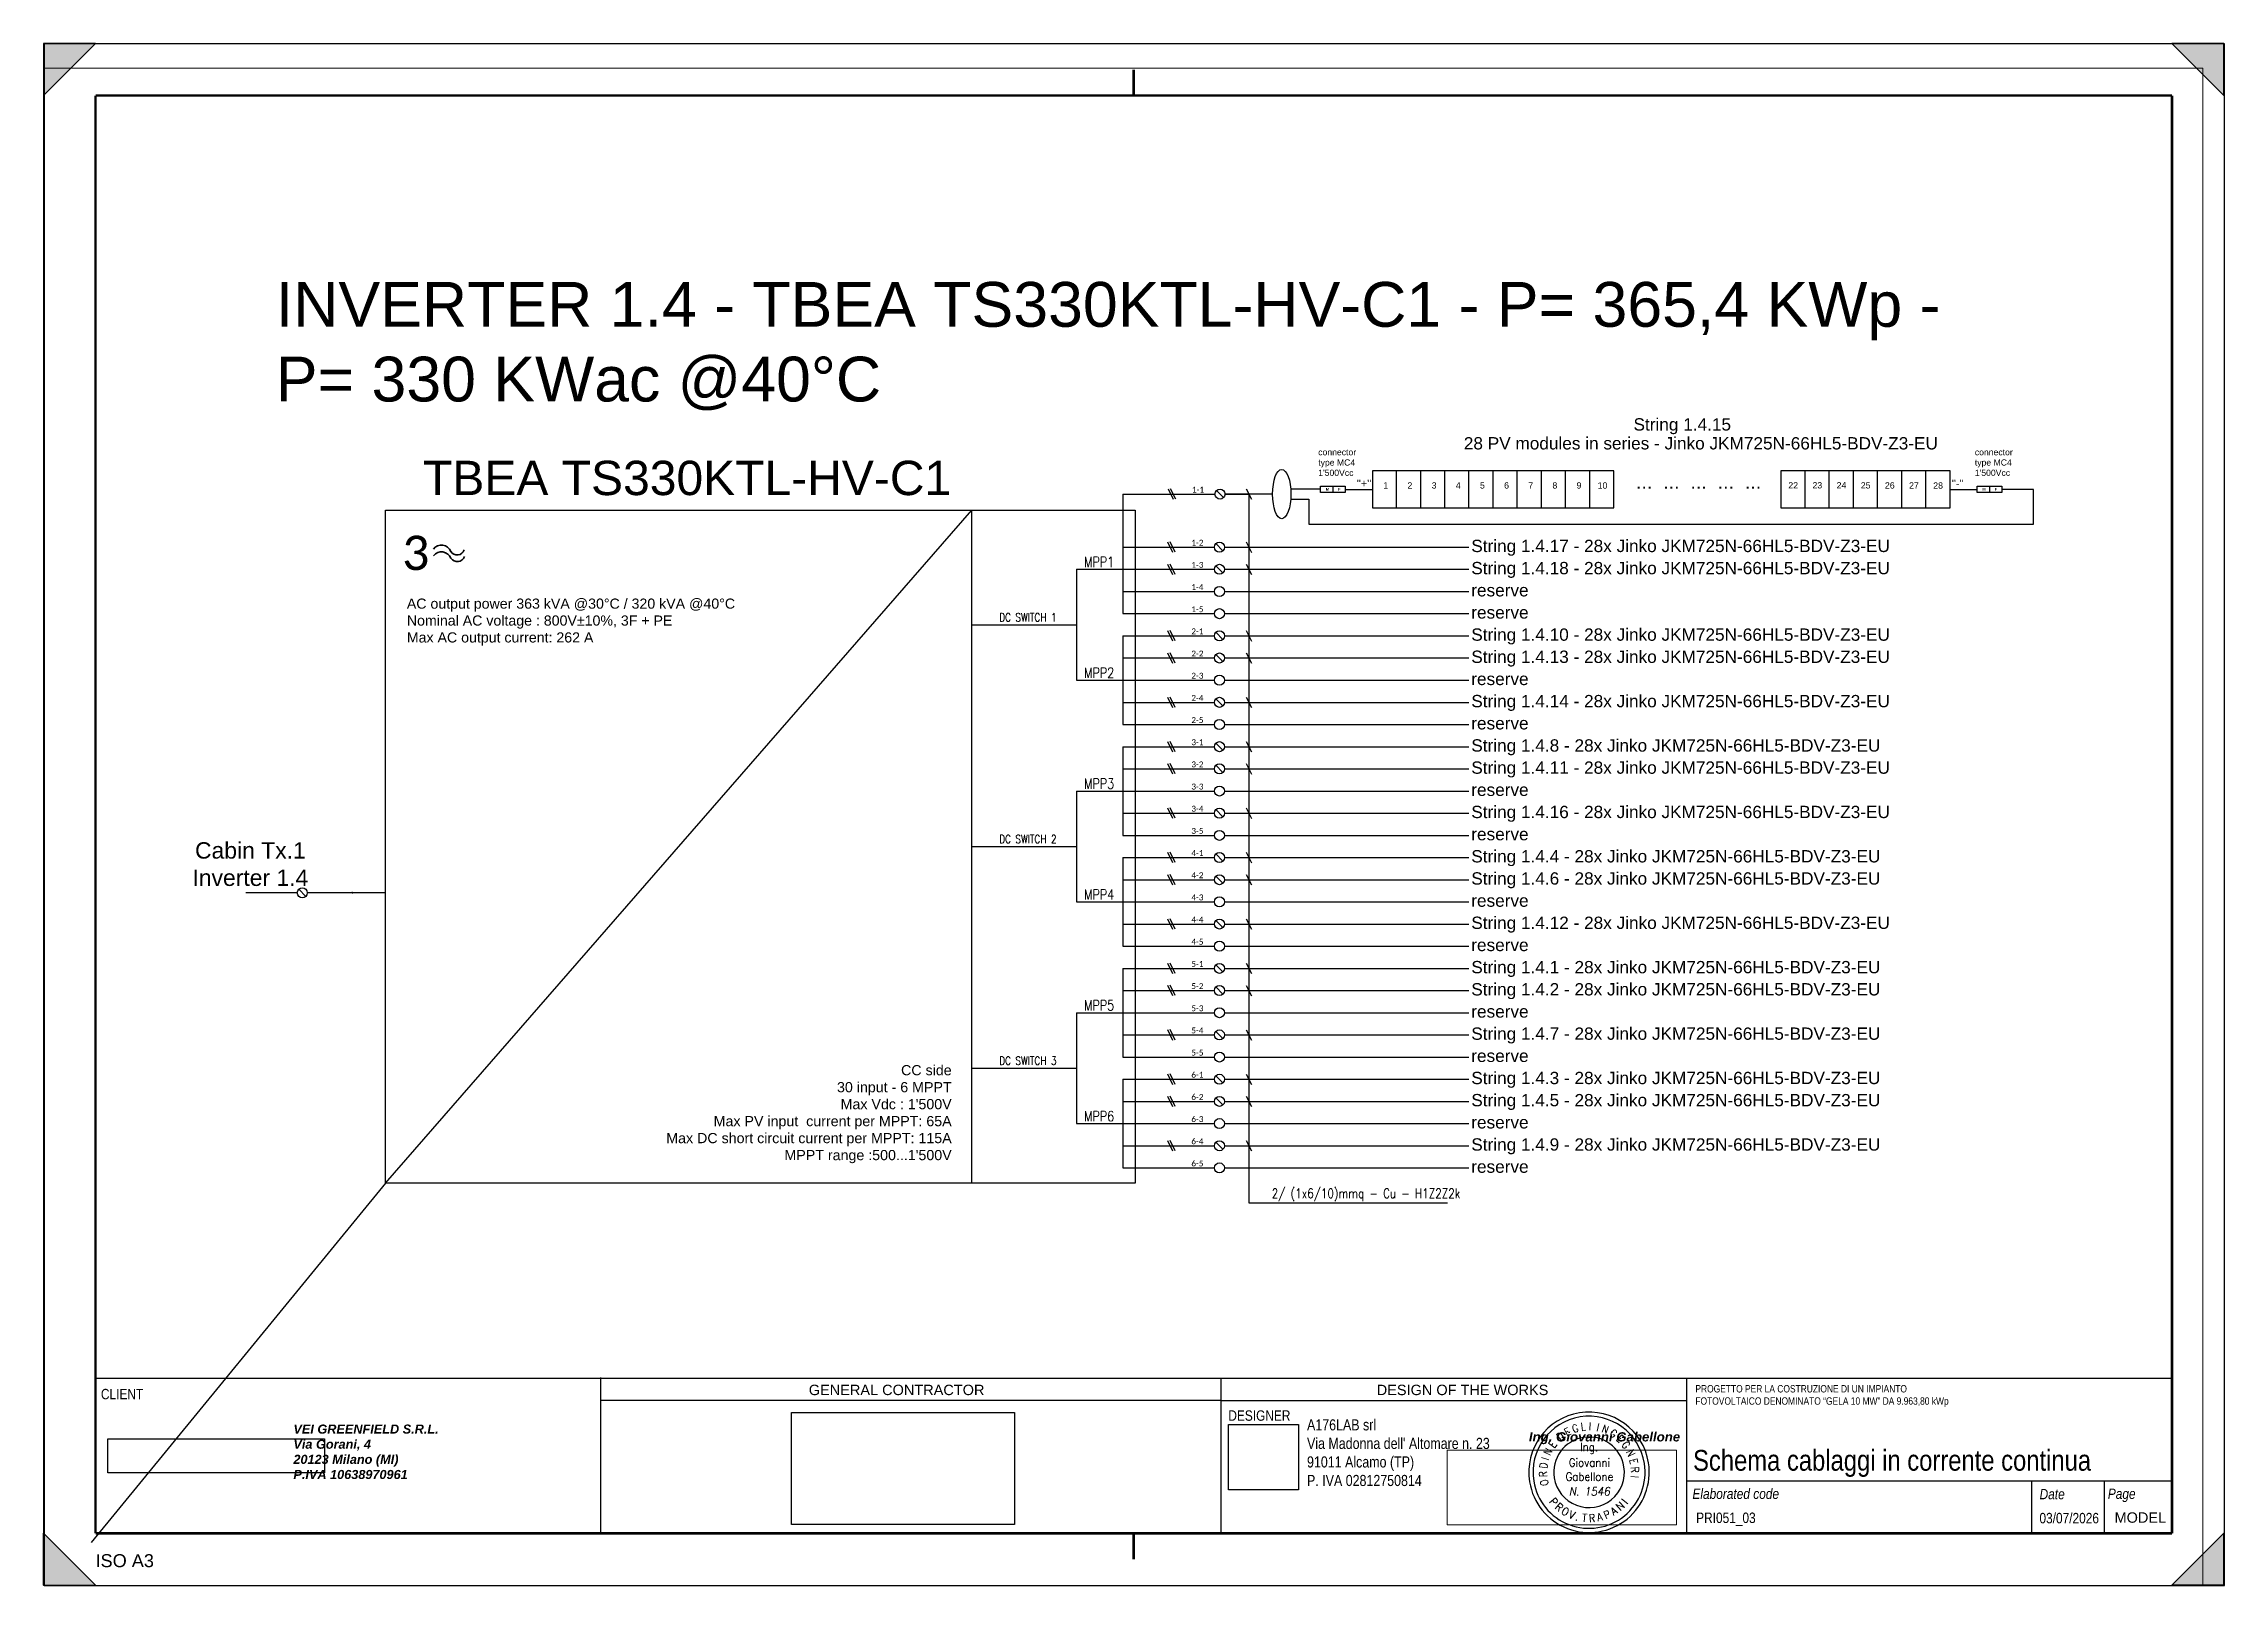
# Paper-space layout '1.4' of a CAD drawing. Header units: millimetres. Extents: x 2 to 422, y 2 to 299.
# The model-space entities are those that its viewports show. They can reach past a viewport. Long polylines and large blocks are cut down to what shows.
import ezdxf
from ezdxf.enums import TextEntityAlignment as Align

# ---------------------------------------------------------------- set-up
doc = ezdxf.new("R2010")
doc.units = ezdxf.units.MM
doc.header["$XCLIPFRAME"] = 2
doc.linetypes.add('CONTINUA', pattern=[0])
doc.linetypes.add('TRATTEGGIATA', pattern=[19.049999999999997, 12.7, -6.349999999999998])
for name, color, linetype in [('-Testi', 1, 'Continuous'), ('firme', 7, 'Continuous'), ('ISO Formato', 7, 'Continuous'), ('ISO FORMATO A3 SENZA TESTATA', 7, 'Continuous'), ('ISO LINEA DI TAGLIO', 253, 'Continuous'), ('ISO Testo', 7, 'Continuous'), ('testata', 7, 'CONTINUA'), ('TIMBRO', 153, 'Continuous'), ('TRATTEGGIATA', 40, 'TRATTEGGIATA')]:
    doc.layers.add(name, color=color, linetype=linetype)
doc.layers.add('Livello 1', color=7, linetype='Continuous', lineweight=0)
doc.styles.add('ARIAL', font='arial.ttf')
doc.styles.add('Formato ISO', font='arial.ttf')
doc.styles.add('Legend', font='calibri.ttf')
doc.styles.add('ROMANS', font='romans.shx', dxfattribs={"width": 0.8, "height": 0.2})
doc.styles.add('ROMANT', font='romant.shx', dxfattribs={"height": 0.2})
doc.styles.add('SIMPLEX', font='SIMPLEX', dxfattribs={"width": 0.8})
doc.styles.get("Standard").update_dxf_attribs({"font": 'arial.ttf'})
doc.styles.add('VALE', font='swissc.ttf')
picture_1 = doc.add_image_def('image1.jpg', size_in_pixel=(539, 175))
picture_2 = doc.add_image_def('image2.png', size_in_pixel=(565, 89))
picture_3 = doc.add_image_def('image3.png', size_in_pixel=(500, 251))
picture_4 = doc.add_image_def('image4.jpg', size_in_pixel=(1111, 1036))

# ---------------------------------------------------------------- blocks, each defined once
blk = doc.blocks.new('A$C63187F01')
at = {"layer": 'TIMBRO'}
for radius, start, end in [(1.15999999999999, 9.105136027296592, 189.1051360272949), (1.07999999999999, 9.105136027296592, 189.1051360272949), (0.679999999999991, 9.105136027296592, 189.1051360272949), (1.15999999999999, 189.1051360272949, 9.105136027296592), (1.07999999999999, 189.1051360272949, 9.105136027296592), (0.679999999999991, 189.1051360272949, 9.105136027296592)]:
    blk.add_arc((0, 0), radius, start, end, dxfattribs=at)
at = {"layer": 'TIMBRO', "style": 'ROMANT', "width": 0.85}
for s, rotation, p in [('E', 28.17592029116496, (-0.3824660734296117, 0.7140165983191907)), ('G', 17.52598430968996, (-0.2439220152376436, 0.772400188038816)), ('L', 7.090058753132115, (-0.0999777312645449, 0.803806228671547)), ('I', 358.7961288682809, (0.0170180748996245, 0.8098212056538756)), ('I', 348.6434814339645, (0.1594998227646158, 0.7941409236011197)), ('N', 339.280516534409, (0.2865722665468979, 0.7576122596989592)), ('N', 63.48437489733794, (-0.7247982432181193, 0.361617901420729)), ('E', 52.40714180735711, (-0.6418162093914364, 0.4941375854581338)), ('D', 38.61204339177493, (-0.505475523407938, 0.632925347284683)), ('G', 327.7755559631449, (0.4319221628173297, 0.685232256440969)), ('E', 317.1256199816696, (0.5511185261302673, 0.5936062416754027)), ('G', 306.4756840001942, (0.6513284743503789, 0.4815300805769171)), ('N', 294.9707234289304, (0.7342841281877384, 0.341945637626182)), ('R', 92.43304528897123, (-0.8092697948665675, -0.0343860308355062)), ('D', 81.56919470707903, (-0.8012468547890723, 0.1187580636865988)), ('I', 72.84733979689435, (-0.7739731119752964, 0.238884118223126)), ('E', 283.8934903389495, (0.7863024527493963, 0.1944953798943487)), ('R', 273.2435543574741, (0.8087024140580465, 0.0458301810675153)), ('O', 103.0829812704469, (-0.7889750302312581, -0.1833532156019828)), ('I', 264.307886566424, (0.8060060775601128, -0.0803380540972825))]:
    blk.add_text(s, height=0.15, rotation=rotation, dxfattribs=at).set_placement(p, align=Align.CENTER)
at = {"layer": 'TIMBRO', "style": 'ROMANS', "width": 0.9}
for s, p in [('Ing.', (1.313009079e-07, 0.4085925105044482)), ('Giovanni', (0.0075545987859016, 0.1075051202444968)), ('Gabellone', (0.007554585066373, -0.1638305355915151))]:
    blk.add_text(s, height=0.16, dxfattribs=at).set_placement(p, align=Align.CENTER)
at = {"layer": 'TIMBRO', "style": 'ROMANS', "oblique": 10, "width": 0.9}
blk.add_text('N. 1546', height=0.16, dxfattribs=at).set_placement((0.007554585066373, -0.4484680293613508), align=Align.CENTER)
at = {"layer": 'TIMBRO', "style": 'ROMANT', "text_generation_flag": 6, "width": 0.9}
for s, rotation, p in [('P', 129.9701413897099, (-0.73572414304485, -0.6166927803541284)), ('R', 139.5111729515321, (-0.623327763049133, -0.7301112927575844)), ('O', 148.8609498648018, (-0.4964321285984569, -0.8216782470621808)), ('V', 158.2107267780695, (-0.3563462401526749, -0.8914131237137182)), ('T', 174.3802347924072, (-0.0940091668817331, -0.9553859306804637)), ('R', 183.7300117056766, (0.0624528102228794, -0.9579664119870015)), ('A', 193.4622252675087, (0.2234920665997322, -0.933622673335947)), ('P', 203.0032568293325, (0.3751521134961706, -0.8836633361973014)), ('A', 212.5442883911549, (0.5164333161652053, -0.8092568380647691)), ('N', 222.6586311643547, (0.6505237136199185, -0.705987888010924)), ('I', 230.858393287566, (0.7445646931580825, -0.605989618477409)), ('.', 165.069514478294, (-0.2473410615262708, -0.9275895640222842))]:
    blk.add_text(s, height=0.15, rotation=rotation, dxfattribs=at).set_placement(p, align=Align.CENTER)
blk = doc.blocks.new('TESTATA_ORIZ')
for points in [[(-0.0699676079475467, 29.90025059768198), (400.149622289405, 29.90025059768198)], [(97.1902921321962, 30.02336188326467), (97.1902921321962, -0.0177559400219707)], [(216.7129702017337, 29.90025059768198), (216.7129702017337, 0)], [(306.4132899808174, 29.95782913373592), (306.4132899808174, -0.0373489915230039)], [(216.7129702017337, 25.58466010262339), (97.1902921321962, 25.58466010262339)], [(216.7129702017337, 25.58466010262339), (306.4132899808174, 25.58466010262339)], [(306.4132899808174, 10.09393447839386), (399.9946335071397, 10.09393447839386)], [(372.8528758033935, 10.06120158330736), (372.8528758033935, -0.0017945035822322)], [(386.8552724335677, 10.09393447839386), (386.8552724335677, 0)]]:
    blk.add_lwpolyline(points)
blk.add_lwpolyline([(0, 29.90025059768198), (400, 29.90025059768198), (400, 0), (0, 0)], close=True)
at = {"layer": 'firme', "xscale": 10, "yscale": 10, "zscale": 10}
blk.add_blockref('A$C63187F01', (287.6416002064349, 11.75734535063213), dxfattribs=at)
at = {"char_height": 2, "attachment_point": 1, "style": 'VALE'}
for s, width, insert in [('\\pxql;CLIENT', 62.13257653758773, (0.9716305739987092, 27.82619541131167)), ('\\pxql;DESIGNER', 62.13257653758773, (218.152149374866, 23.68897433024338)), ('\\pxql;{\\fSwis721 Cn BT|b0|i1|c0|p34;Elaborated code}', 57.42921800797819, (307.5581105855974, 8.620199347302531)), ('\\pxql;{\\fSwis721 Cn BT|b0|i1|c0|p34;Date}', 57.42921800797819, (374.4343936400085, 8.559032495573973)), ('\\pxql;{\\fSwis721 Cn BT|b0|i1|c0|p34;Page}', 57.42921800797819, (387.5775412735152, 8.620199347302531))]:
    blk.add_mtext_dynamic_manual_height_columns(s, width=width, gutter_width=25, heights=[8.879778938413974], dxfattribs=dict(at, insert=insert))
at = {"attachment_point": 4, "style": 'VALE'}
for s, insert, char_height, width in [('{\\f@Arial Unicode MS|b0|i0|c0|p34;GENERAL CONTRACTOR}', (137.3333100181189, 27.61036141397017), 2, 62.13257653758773), ('{\\f@Arial Unicode MS|b0|i0|c0|p34;DESIGN OF THE WORKS}', (246.743246528662, 27.61036141397017), 2, 62.13257653758773), ('{\\H0.83333x;\\C250;\\c1710618;PROGETTO PER LA COSTRUZIONE DI UN IMPIANTO\\PFOTOVOLTAICO DENOMINATO “GELA 10 MW” DA 9.963,80 kWp}', (308.1288091407623, 26.45304518701414), 1.7, 96.45484136060873)]:
    blk.add_mtext(s, dxfattribs=dict(at, insert=insert, char_height=char_height, width=width))
at = {"insert": (388.8723227745414, 3.023095414783931), "char_height": 2, "attachment_point": 4}
blk.add_mtext('MODEL', dxfattribs=at)
at = {"style": 'VALE'}
for tag, height, p in [('TITOLO_ELABORATO', 4, (307.6799596854908, 14.06286495316817)), ('EL', 2, (308.2763400574549, 2.988306874538372)), ('DATA1', 2, (374.4038837955039, 2.927140022809808))]:
    blk.add_attdef(tag, text='', height=height, dxfattribs=at).set_placement(p, align=Align.MIDDLE_LEFT)
at = {"layer": 'Livello 1'}
for s, insert, char_height, attachment_point in [('\\pxql;{\\fArial|b1|i1|c0|p34;\\H0.58333x;\\C250;\\c1710618;VEI GREENFIELD S.R.L.\\PVia Gorani, 4\\P20123 Milano (MI)\\PP.IVA 10638970961}', (52.04005891364793, 20.95944437869185), 3, 2), ('{\\fArial|b1|i1|c0|p34;\\H11.83894x;\\W1.02632;Ing. Giovanni Gabellone}', (276.05221707422, 17.16431292448878), 0.15, 7)]:
    blk.add_mtext(s, dxfattribs=dict(at, insert=insert, char_height=char_height, attachment_point=attachment_point))
at = {"layer": 'testata', "linetype": 'CONTINUA', "lineweight": 25, "insert": (258.7298298923781, 15.52275412109771), "char_height": 3, "width": 50.83305338474382, "attachment_point": 5, "style": 'ARIAL'}
blk.add_mtext("\\pxql;{\\H0.71429x;\\W0.8;A176LAB srl\\PVia Madonna dell' Altomare n. 23\\P91011 Alcamo (TP)\\PP. IVA 02812750814}", dxfattribs=at)
image = blk.add_image(picture_3, insert=(134.0290691254413, 1.710914103838149), size_in_units=(42.92731988865225, 21.549514584103427))
image.dxf.flags = 7
image = blk.add_image(picture_2, insert=(2.286596279577508, 11.651344692531), size_in_units=(41.74781706432985, 6.5762048119032945))
image.set_boundary_path([(-0.5, -0.5), (564.5, 88.49999999999999)])
image.dxf.clipping = 0
image = blk.add_image(picture_4, insert=(218.2123042816674, 8.373210778518114), size_in_units=(13.48003219349629, 12.570039021118054))
image.dxf.flags = 7
at = {"color": 7, "lineweight": 0, "true_color": 0xffffff}
image = blk.add_image(picture_1, insert=(260.2868776868563, 1.650954984690542), size_in_units=(44.21120616239327, 14.354287715062734), dxfattribs=at)
image.set_boundary_path([(-0.5, -0.5), (538.4999999999999, 174.5)])
image.dxf.clipping = 0
blk = doc.blocks.new('*U100')
at = {"layer": 'ISO Testo'}
h = blk.add_hatch(color=256, dxfattribs=at)
h.paths.add_polyline_path([(420.0000090385009, 297.0325926260448), (410.000009038501, 297.0325926260448), (420.0000090385009, 287.0325926260448)])
h.paths.add_polyline_path([(420.0000090385009, 10.03259262604479), (410.000009038501, 0.0325926260447886), (420.0000090385009, 0.0325926260447886)])
h.paths.add_polyline_path([(9.0385010481e-06, 10.03259262604479), (9.0385010481e-06, 0.0325926260447886), (10.00000903850104, 0.0325926260447886)])
h.paths.add_polyline_path([(10.00000903850104, 297.0325926260448), (9.0385010481e-06, 297.0325926260448), (9.0385010481e-06, 287.0325926260448)])
at = {"layer": 'ISO Formato', "const_width": 0.5}
for points in [[(210.0000090385011, 287.0325926260448), (10.00000903850104, 287.0325926260448)], [(10.00000903850104, 287.0325926260448), (10.00000903850104, 10.03259262604479)], [(10.00000903850104, 10.03259262604479), (210.0000090385011, 10.03259262604479)]]:
    blk.add_lwpolyline(points, dxfattribs=at)
at = {"layer": 'ISO FORMATO A3 SENZA TESTATA', "const_width": 0.5}
for points in [[(210.0000090385011, 287.0325926260448), (410.000009038501, 287.0325926260448)], [(410.000009038501, 287.0325926260448), (410.000009038501, 10.03259262604479)], [(410.000009038501, 10.03259262604479), (210.0000090385011, 10.03259262604479)]]:
    blk.add_lwpolyline(points, dxfattribs=at)
at = {"layer": 'ISO LINEA DI TAGLIO'}
blk.add_lwpolyline([(0.0974469984366806, -1.8687860575e-06), (420.1012052352025, -1.8687860575e-06), (420.1012052352025, 297.0122579247036), (0.0974469984366806, 297.0122579247036)], close=True, dxfattribs=at)
at = {"layer": 'ISO Testo'}
for p, q in [((9.0385010481e-06, 297.0325926260448), (9.0385010481e-06, 287.0325926260448)), ((10.00000903850104, 297.0325926260448), (9.0385010481e-06, 297.0325926260448)), ((10.00000903850104, 297.0325926260448), (9.0385010481e-06, 287.0325926260448)), ((420.0000090385009, 297.0325926260448), (410.000009038501, 297.0325926260448)), ((420.0000090385009, 287.0325926260448), (410.000009038501, 297.0325926260448)), ((420.0000090385009, 287.0325926260448), (420.0000090385009, 297.0325926260448)), ((9.0385010481e-06, 0.0325926260447886), (9.0385010481e-06, 10.03259262604479)), ((9.0385010481e-06, 10.03259262604479), (10.00000903850104, 0.0325926260447886)), ((410.000009038501, 0.0325926260447886), (420.0000090385009, 10.03259262604479)), ((420.0000090385009, 0.0325926260447886), (420.0000090385009, 10.03259262604479)), ((9.0385010481e-06, 0.0325926260447886), (10.00000903850104, 0.0325926260447886)), ((420.0000090385009, 0.0325926260447886), (410.000009038501, 0.0325926260447886))]:
    blk.add_line(p, q, dxfattribs=at)
at = {"layer": 'ISO Testo', "const_width": 0.5}
for points in [[(210.0000090385011, 287.0325926260448), (210.0000090385011, 292.0325926260448)], [(210.0000090385011, 10.03259262604479), (210.0000090385011, 5.032592626044788)]]:
    blk.add_lwpolyline(points, dxfattribs=at)
at = {"layer": 'ISO Testo', "style": 'Formato ISO'}
blk.add_text('ISO A3', height=2.5, dxfattribs=at).set_placement((10.00000903850104, 3.512349110778814))
blk = doc.blocks.new('P00102')
at = {"color": 1, "linetype": 'ByBlock', "lineweight": 25}
for p, q in [((0.0185414473933605, 3.62500173526314), (-3.581458552606548, -3.574998264736676)), ((1.818541447393428, 3.62500173526314), (-1.78145855260648, -3.574998264736676)), ((3.618541447393609, 3.62500173526314), (0.0185414473934742, -3.574998264736676))]:
    blk.add_line(p, q, dxfattribs=at)
blk = doc.blocks.new('P00')
at = {"color": 1}
for points in [[(-18.69457844420282, 25.69178981461047), (6.820592160970078, -25.33855139573532)], [(19.57817746355653, -25.33855139573532), (-5.93699314161455, 25.69178981461047)]]:
    blk.add_lwpolyline(points, dxfattribs=at)

msp = doc.modelspace()

# ---------------------------------------------------------------- linework, layer by layer
for points in [[(64662.0779532783, 163644.287454484), (64662.0779532783, 163461.9170672172), (65847.84931087431, 163461.9170672172), (65847.84931087431, 163643.7611349596), (64662.0779532783, 163643.7611349596)], [(64780.65508903789, 163461.9170672172), (64780.65508903789, 163643.7611349596)], [(64899.23222479749, 163461.653907455), (64899.23222479749, 163643.4979751974)], [(65017.8093605571, 163461.3907476927), (65017.8093605571, 163643.2348154352)], [(65136.38649631671, 163461.9170672172), (65136.38649631671, 163643.7611349596)], [(65254.9636320763, 163461.653907455), (65254.9636320763, 163643.4979751974)], [(65373.54076783591, 163461.3907476927), (65373.54076783591, 163643.2348154352)], [(65492.1179035955, 163461.9170672172), (65492.1179035955, 163643.7611349596)], [(65610.6950393551, 163461.653907455), (65610.6950393551, 163643.4979751974)], [(65729.2721751147, 163461.3907476927), (65729.2721751147, 163643.2348154352)], [(66667.84931087431, 163644.287454484), (66667.84931087431, 163461.9170672172), (67497.88926119154, 163461.9170672172), (67497.88926119154, 163643.7611349596), (66667.84931087431, 163643.7611349596)], [(66786.42644663392, 163461.9170672172), (66786.42644663392, 163643.7611349596)], [(66905.00358239352, 163461.653907455), (66905.00358239352, 163643.4979751974)], [(67023.58071815313, 163461.3907476927), (67023.58071815313, 163643.2348154352)], [(67142.15785391272, 163461.9170672172), (67142.15785391272, 163643.7611349596)], [(67260.73498967232, 163461.653907455), (67260.73498967232, 163643.4979751974)], [(67260.73498967232, 163461.653907455), (67260.73498967232, 163643.4979751974)], [(67379.31212543193, 163461.3907476927), (67379.31212543193, 163643.2348154352)], [(67379.31212543193, 163461.3907476927), (67379.31212543193, 163643.2348154352)], [(67497.88926119154, 163461.9170672172), (67497.88926119154, 163643.7611349596)], [(63437.2, 163529.8734797899), (63437.2, 162942.7452359462)], [(63931.52809284357, 163512.4876597593), (63896.7564527823, 163547.2592998206)], [(63935.82677697381, 163529.8734797899), (64055.8267769738, 163529.8734797899), (64055.8267769738, 160050.427001942)], [(64043.06919167122, 163555.3886503952), (64068.58436227638, 163504.3583091847)], [(64043.06919167122, 163555.3886503952), (64068.58436227639, 163504.3583091847)], [(64468.56614566987, 163568.449076063), (64468.56614566987, 163537.7554456382)], [(64529.20168132277, 163553.1022608506), (64662.0779532783, 163553.1022608506)], [(67498.37699600487, 163553.1022608506), (67631.25326796039, 163553.1022608506)], [(67691.88880361328, 163568.449076063), (67691.88880361328, 163537.7554456382)], [(59818.31285879034, 160146.8455402219), (62696.58218751868, 163451.218536011)], [(62696.58218751868, 160146.8455402219), (62696.58218751868, 163451.218536011)], [(63928.62533452414, 163251.8771845939), (63893.85369446286, 163286.6488246551)], [(64043.06919167122, 163294.7781752297), (64068.58436227639, 163243.7478340193)], [(63209, 163160.4237483984), (63437.2, 163160.4237483984)], [(63209, 163160.4237483984), (63209, 162616.227467268)], [(63928.62533452414, 163143.0379283678), (63893.85369446286, 163177.809568429)], [(64043.06919167122, 163185.9389190037), (64068.58436227639, 163134.9085777932)], [(62696.58218751869, 162888.3256078332), (63209, 162888.3256078332)], [(63437.2, 162833.9059797202), (63437.2, 162398.5489548159)], [(63928.62533452414, 162816.5201596896), (63893.85369446286, 162851.2917997508)], [(64043.06919167122, 162859.4211503254), (64068.58436227639, 162808.390809115)], [(63928.62533452414, 162707.6809034635), (63893.85369446286, 162742.4525435247)], [(64043.06919167122, 162750.5818940993), (64068.58436227639, 162699.5515528889)], [(63209, 162616.227467268), (63437.2, 162616.227467268)], [(63928.62533452414, 162490.0023910113), (63893.85369446286, 162524.7740310725)], [(64043.06919167122, 162532.9033816471), (64068.58436227639, 162481.8730404368)], [(63928.62533452414, 162272.3238785591), (63893.85369446286, 162307.0955186204)], [(64043.06919167122, 162315.2248691949), (64068.58436227639, 162264.1945279845)], [(63437.2, 162289.7096985898), (63437.2, 161854.3526736854)], [(63928.62533452414, 162163.484622333), (63893.85369446286, 162198.2562623943)], [(64043.06919167122, 162206.3856129688), (64068.58436227639, 162155.3552717585)], [(63209, 162072.0311861376), (63437.2, 162072.0311861376)], [(63209, 162072.0311861376), (63209, 161527.8349050071)], [(63928.62533452414, 161945.8061098809), (63893.85369446286, 161980.5777499421)], [(64043.06919167122, 161988.7071005167), (64068.58436227639, 161937.6767593063)], [(62696.58218751869, 161799.9330455723), (63209, 161799.9330455723)], [(63928.62533452414, 161728.1275974287), (63893.85369446286, 161762.8992374899)], [(64043.06919167122, 161771.0285880645), (64068.58436227639, 161719.9982468541)], [(63437.2, 161745.5134174593), (63437.2, 161310.156392555)], [(63928.62533452414, 161619.2883412027), (63893.85369446286, 161654.0599812638)], [(64043.06919167122, 161662.1893318384), (64068.58436227639, 161611.1589906281)], [(59426.44726401697, 161554.677066225), (59391.67562395568, 161589.4487062863)], [(59818.31285879034, 161572.0628862556), (59433.64870646665, 161572.0628862556)], [(63209, 161527.8349050071), (63437.2, 161527.8349050071)], [(64043.06919167122, 161444.5108193863), (64068.58436227639, 161393.4804781759)], [(63928.62533452414, 161401.6098287505), (63893.85369446286, 161436.3814688117)], [(64043.06919167122, 161226.8323069341), (64068.58436227639, 161175.8019657237)], [(63437.2, 161201.3171363289), (63437.2, 160765.9601114245)], [(63928.62533452414, 161183.9313162983), (63893.85369446286, 161218.7029563595)], [(64043.06919167122, 161117.9930507081), (64068.58436227639, 161066.9627094976)], [(63928.62533452414, 161075.0920600722), (63893.85369446286, 161109.8637001334)], [(63209, 160983.6386238767), (63437.2, 160983.6386238767)], [(63209, 160983.6386238767), (63209, 160439.4423427463)], [(63928.62533452414, 160857.4135476201), (63893.85369446286, 160892.1851876813)], [(64043.06919167122, 160900.3145382558), (64068.58436227639, 160849.2841970454)], [(62696.58218751869, 160711.5404833115), (63209, 160711.5404833115)], [(63437.2, 160657.1208551985), (63437.2, 160221.7638302941)], [(63928.62533452414, 160639.7350351679), (63893.85369446286, 160674.5066752291)], [(64043.06919167122, 160682.6360258037), (64068.58436227639, 160631.6056845933)], [(63928.62533452414, 160530.8957789418), (63893.85369446286, 160565.667419003)], [(64043.06919167122, 160573.7967695776), (64068.58436227639, 160522.7664283672)], [(63209, 160439.4423427463), (63437.2, 160439.4423427463)], [(63928.62533452414, 160313.2172664896), (63893.85369446286, 160347.9889065508)], [(64043.06919167122, 160356.1182571255), (64068.58436227639, 160305.0879159151)], [(64055.8267769738, 160050.427001942), (65030.8267769738, 160050.427001942)]]:
    msp.add_lwpolyline(points)
at = {"color": 40, "linetype": 'Continuous'}
for points in [[(63437.2, 163529.8734797899), (63889.55227281293, 163529.8734797899)], [(63437.2, 163269.2630046245), (63886.64951449349, 163269.2630046245)], [(63935.82951449349, 163269.2630046245), (65136.31201643589, 163269.2630046245)], [(63437.2, 163160.4237483984), (63886.64951449349, 163160.4237483984)], [(63935.82951449349, 163160.4237483984), (65136.31201643589, 163160.4237483984)], [(63437.2, 162833.9059797202), (63886.64951449349, 162833.9059797202)], [(63935.82951449349, 162833.9059797202), (65136.31201643589, 162833.9059797202)], [(63437.2, 162725.0667234941), (63886.64951449349, 162725.0667234941)], [(63935.82951449349, 162725.0667234941), (65136.31201643589, 162725.0667234941)], [(63437.2, 162507.3882110419), (63886.64951449349, 162507.3882110419)], [(63935.82951449349, 162507.3882110419), (65136.31201643589, 162507.3882110419)], [(63935.82951449349, 162289.7096985898), (65136.31201643589, 162289.7096985898)], [(63437.2, 162180.8704423636), (63886.64951449349, 162180.8704423636)], [(63935.82951449349, 162180.8704423636), (65136.31201643589, 162180.8704423636)], [(63437.2, 161963.1919299115), (63886.64951449349, 161963.1919299115)], [(63935.82951449349, 161963.1919299115), (65136.31201643589, 161963.1919299115)], [(63935.82951449349, 161745.5134174593), (65136.31201643589, 161745.5134174593)], [(63935.82951449349, 161636.6741612332), (65136.31201643589, 161636.6741612332)], [(63935.82951449349, 161418.9956487811), (65136.31201643589, 161418.9956487811)], [(63935.82951449349, 161201.3171363289), (65136.31201643589, 161201.3171363289)], [(63935.82951449349, 161092.4778801028), (65136.31201643589, 161092.4778801028)], [(63935.82951449349, 160874.7993676506), (65136.31201643589, 160874.7993676506)], [(63935.82951449349, 160657.1208551985), (65136.31201643589, 160657.1208551985)], [(63935.82951449349, 160548.2815989724), (65136.31201643589, 160548.2815989724)], [(63935.82951449349, 160330.6030865202), (65136.31201643589, 160330.6030865202)]]:
    msp.add_lwpolyline(points, dxfattribs=at)
at = {"color": 40}
for points in [[(64172.46758333334, 163529.8734797899), (63938.73227281293, 163529.8734797899)], [(64262.24790516483, 163554.8734797899), (64407.15267145493, 163554.8734797899)], [(64262.24790516483, 163504.8734797899), (64350.67750244537, 163504.8734797899), (64350.67750244537, 163382.793641546), (67907.6488028524, 163382.793641546), (67907.48743662462, 163553.1022608506), (67752.52433926618, 163553.1022608506)]]:
    msp.add_lwpolyline(points, dxfattribs=at)
for points in [[(64407.93061001699, 163568.449076063), (64529.20168132277, 163568.449076063), (64529.20168132277, 163537.7554456382), (64407.93061001699, 163537.7554456382)], [(67631.25326796039, 163568.449076063), (67752.52433926618, 163568.449076063), (67752.52433926618, 163537.7554456382), (67631.25326796039, 163537.7554456382)], [(59818.31285879034, 163451.218536011), (63498.36127245453, 163451.218536011), (63498.36127245453, 160146.8455402219), (59818.31285879034, 160146.8455402219)]]:
    msp.add_lwpolyline(points, close=True)
at = {"color": 8, "linetype": 'Continuous'}
for points in [[(63437.2, 163051.5844921723), (63886.64951449349, 163051.5844921723)], [(63935.82951449349, 163051.5844921723), (65136.31201643589, 163051.5844921723)], [(63437.2, 162942.7452359462), (63886.64951449349, 162942.7452359462)], [(63935.82951449349, 162942.7452359462), (65136.31201643589, 162942.7452359462)], [(63437.2, 162616.227467268), (63886.64951449349, 162616.227467268)], [(63935.82951449349, 162616.227467268), (65136.31201643589, 162616.227467268)], [(63437.2, 162398.5489548159), (63886.64951449349, 162398.5489548159)], [(63935.82951449349, 162398.5489548159), (65136.31201643589, 162398.5489548159)], [(63437.2, 162072.0311861376), (63886.64951449349, 162072.0311861376)], [(63935.82951449349, 162072.0311861376), (65136.31201643589, 162072.0311861376)], [(63437.2, 161854.3526736854), (63886.64951449349, 161854.3526736854)], [(63935.82951449349, 161854.3526736854), (65136.31201643589, 161854.3526736854)], [(63437.2, 161527.8349050071), (63886.64951449349, 161527.8349050071)], [(63935.82951449349, 161527.8349050071), (65136.31201643589, 161527.8349050071)], [(63437.2, 161310.156392555), (63886.64951449349, 161310.156392555)], [(63935.82951449349, 161310.156392555), (65136.31201643589, 161310.156392555)], [(63437.2, 160983.6386238767), (63886.64951449349, 160983.6386238767)], [(63935.82951449349, 160983.6386238767), (65136.31201643589, 160983.6386238767)], [(63437.2, 160765.9601114245), (63886.64951449349, 160765.9601114245)], [(63935.82951449349, 160765.9601114245), (65136.31201643589, 160765.9601114245)], [(63437.2, 160439.4423427463), (63886.64951449349, 160439.4423427463)], [(63935.82951449349, 160439.4423427463), (65136.31201643589, 160439.4423427463)], [(63437.2, 160221.7638302941), (63886.64951449349, 160221.7638302941)], [(63935.82951449349, 160221.7638302941), (65136.31201643589, 160221.7638302941)]]:
    msp.add_lwpolyline(points, dxfattribs=at)
at = {"color": 4}
msp.add_lwpolyline([(59384.47418150603, 161572.0628862556), (59132.32062109007, 161572.0628862556)], dxfattribs=at)
at = {"color": 7}
for centre in [(63914.14227281293, 163529.8734797899), (63911.23951449349, 163269.2630046245), (63911.23951449349, 163160.4237483984), (63911.23951449349, 162833.9059797202), (63911.23951449349, 162725.0667234941), (63911.23951449349, 162507.3882110419), (63911.23951449349, 162289.7096985898), (63911.23951449349, 162180.8704423636), (63911.23951449349, 161963.1919299115), (63911.23951449349, 161745.5134174593), (63911.23951449349, 161636.6741612332), (63911.23951449349, 161418.9956487811), (63911.23951449349, 161201.3171363289), (63911.23951449349, 161092.4778801028), (63911.23951449349, 160874.7993676506), (63911.23951449349, 160657.1208551985), (63911.23951449349, 160548.2815989724), (63911.23951449349, 160330.6030865202)]:
    msp.add_circle(centre, 24.59, dxfattribs=at)
at = {"color": 8}
for centre in [(63911.23951449349, 163051.5844921723), (63911.23951449349, 162942.7452359462), (63911.23951449349, 162616.227467268), (63911.23951449349, 162398.5489548159), (63911.23951449349, 162072.0311861376), (63911.23951449349, 161854.3526736854), (63911.23951449349, 161527.8349050071), (63911.23951449349, 161310.156392555), (63911.23951449349, 160983.6386238767), (63911.23951449349, 160765.9601114245), (63911.23951449349, 160439.4423427463), (63911.23951449349, 160221.7638302941)]:
    msp.add_circle(centre, 24.59, dxfattribs=at)
msp.add_circle((59409.06144398633, 161572.0628862556), 24.58726248030871)
at = {"lineweight": 35}
for centre, radius, start, end in [((60091.89632148021, 163228.7123058284), 50.10158679896896, 22.57714482321823, 141.9873610374973), ((60092.68250298692, 163195.8204133665), 50.10158679897022, 22.57714482321823, 141.9873610374973), ((60169.10980907316, 163267.2854924432), 36.4958631825816, 211.9962466631755, 342.6174202888712), ((60169.89599057986, 163234.3935999812), 36.49586318257663, 211.9962466631755, 342.6174202888712)]:
    msp.add_arc(centre, radius, start, end, dxfattribs=at)
msp.add_ellipse((64217.35774424907, 163529.8734797899), major_axis=(0, -121.0803726117519), ratio=0.370746801875944)
at = {"layer": 'Defpoints', "color": 1}
msp.add_line((59818.31285879034, 160146.8455402219), (58372.84794279355, 158382.9891258013), dxfattribs=at)
at = {"layer": 'TRATTEGGIATA', "color": 40, "linetype": 'Continuous', "ltscale": 0.5}
for points in [[(63437.2, 162289.7096985898), (63886.64951449349, 162289.7096985898)], [(63437.2, 161745.5134174593), (63886.64951449349, 161745.5134174593)], [(63437.2, 161636.6741612332), (63886.64951449349, 161636.6741612332)], [(63437.2, 161418.9956487811), (63886.64951449349, 161418.9956487811)], [(63437.2, 161201.3171363289), (63886.64951449349, 161201.3171363289)], [(63437.2, 161092.4778801028), (63886.64951449349, 161092.4778801028)], [(63437.2, 160874.7993676506), (63886.64951449349, 160874.7993676506)], [(63437.2, 160657.1208551985), (63886.64951449349, 160657.1208551985)], [(63437.2, 160548.2815989724), (63886.64951449349, 160548.2815989724)], [(63437.2, 160330.6030865202), (63886.64951449349, 160330.6030865202)]]:
    msp.add_lwpolyline(points, dxfattribs=at)

# ---------------------------------------------------------------- block references
for name, p in [('P00', (63677.82184103978, 163530.0506807734)), ('P00', (63674.91908272035, 163269.440205608)), ('P00', (63674.91908272035, 163160.6009493819)), ('P00', (63674.91908272035, 162834.0831807037)), ('P00', (63674.91908272035, 162725.2439244776)), ('P00', (63674.91908272035, 162507.5654120255)), ('P00', (63674.91908272035, 162289.8868995732)), ('P00', (63674.91908272035, 162181.0476433472)), ('P00', (63674.91908272035, 161963.369130895)), ('P00', (63674.91908272035, 161745.6906184428)), ('P00', (63674.91908272035, 161636.8513622167)), ('P00102', (59653.85333343955, 161571.8856852721)), ('P00', (63674.91908272035, 161419.1728497646)), ('P00', (63674.91908272035, 161201.4943373124)), ('P00', (63674.91908272035, 161092.6550810863)), ('P00', (63674.91908272035, 160874.9765686341)), ('P00', (63674.91908272035, 160657.298056182)), ('P00', (63674.91908272035, 160548.4587999559)), ('P00', (63674.91908272035, 160330.7802875037))]:
    msp.add_blockref(name, p)

# ---------------------------------------------------------------- texts
at = {"layer": '-Testi', "color": 7, "attachment_point": 5, "style": 'SIMPLEX'}
for s, insert, char_height, width in [('MPP1', (63320.89967799139, 163196.7136184267), 50, 54.43236395770274), ('DC SWITCH 1', (62971.07029740422, 162924.6154778615), 40, 391.7310769769952), ('MPP2', (63320.89967799139, 162652.5173372963), 50, 54.43236395770274), ('MPP3', (63320.89967799139, 162108.3210561659), 50, 54.43236395770274), ('DC SWITCH 2', (62971.07029740422, 161836.2229156006), 40, 391.7310769769952), ('MPP4', (63320.89967799139, 161564.1247750355), 50, 54.43236395770274), ('MPP5', (63320.89967799139, 161019.928493905), 50, 54.43236395770274), ('DC SWITCH 3', (62971.07029740422, 160747.8303533398), 40, 391.7310769769952), ('MPP6', (63320.89967799139, 160475.7322127746), 50, 54.43236395770274), ('2/ (1x6/10)mmq - Cu - H1Z2Z2k', (64630.95899619821, 160089.0471959505), 46.62125793982331, 1811.153034310845)]:
    msp.add_mtext(s, dxfattribs=dict(at, insert=insert, char_height=char_height, width=width))
for s, insert, char_height, width, attachment_point in [('INVERTER 1.4 - TBEA TS330KTL-HV-C1 - P= 365,4 KWp - P= 330 KWac @40°C', (59279.13151387793, 164571.1530570566), 220, 8459.92081239587, 1), ('28 PV modules in series - Jinko JKM725N-6{\\C7;6HL5-B}DV-Z3-EU', (65111.01199683644, 163809.3184071606), 60.44320266841616, 2681.977403692902, 1), ('TBEA TS330KTL-HV-C1', (60001.64532830426, 163693.4297163469), 168.7039978620646, 3487.591366341201, 1), ("connector type MC4\\P1'500Vcc", (64396.28810781369, 163750.6229730185), 30.34407766993254, 266.3468481861055, 1), ("connector type MC4\\P1'500Vcc", (67619.61076575708, 163750.6229730185), 30.34407766993254, 266.3468481861055, 1), ("''+''", (64585.39262257919, 163601.0509238846), 38.08496559255708, 72.40086885169148, 1), ('1 ', (64715.93086492771, 163587.864103422), 30.84489911294951, 30.84489911294951, 1), ('2 ', (64834.50800068731, 163587.864103422), 30.84489911294951, 30.84489911294951, 1), ('3 ', (64953.08513644691, 163587.864103422), 30.84489911294951, 30.84489911294951, 1), ('4 ', (65071.66227220651, 163587.3377838975), 30.84489911294951, 30.84489911294951, 1), ('5 ', (65190.23940796612, 163587.864103422), 30.84489911294951, 30.84489911294951, 1), ('6 ', (65308.81654372572, 163587.864103422), 30.84489911294951, 30.84489911294951, 1), ('7 ', (65427.39367948533, 163587.3377838975), 30.84489911294951, 30.84489911294951, 1), ('8 ', (65545.97081524492, 163587.864103422), 30.84489911294951, 30.84489911294951, 1), ('9 ', (65664.54795100453, 163587.6009436597), 30.84489911294951, 30.84489911294951, 1), ('10 ', (65767.9448937363, 163587.3377838975), 30.84489911294951, 30.84489911294951, 1), ('22 ', (66703.89688650487, 163588.1272631841), 30.84489911294951, 30.84489911294951, 1), ('23 ', (66822.47402226446, 163588.3904229464), 30.84489911294951, 30.84489911294951, 1), ('24 ', (66941.05115802407, 163588.3904229464), 30.84489911294951, 30.84489911294951, 1), ('25 ', (67059.62829378368, 163588.1272631841), 30.84489911294951, 30.84489911294951, 1), ('26 ', (67178.20542954328, 163587.8641034219), 30.84489911294951, 30.84489911294951, 1), ('27', (67296.78256530287, 163587.6009436597), 30.84489911294951, 30.84489911294951, 1), ('28 ', (67415.35970106248, 163587.3377838974), 30.84489911294951, 30.84489911294951, 1), ("''-''", (67506.685647004, 163601.0509238846), 38.08496559255708, 72.40086885169148, 1), ('\\pxql;{\\fArial|b1|i0|c0|p34;M}', (64433.38887291608, 163560.0951623431), 13.78454144922869, 16.70258049221593, 1), ('\\pxql;{\\fArial|b1|i0|c0|p34;F}', (64494.02440856898, 163560.0951623431), 13.78454144922869, 16.70258049221593, 1), ('...  ...  ...  ...  ... ', (65956.23029371595, 163624.9027629267), 68.89403447450137, 747.0275359160767, 1), ('\\pxql;{\\fArial|b1|i0|c0|p34;M}', (67656.7115308595, 163560.0951623431), 13.78454144922869, 16.70258049221593, 1), ('\\pxql;{\\fArial|b1|i0|c0|p34;F}', (67717.34706651239, 163560.0951623431), 13.78454144922869, 16.70258049221593, 1), ('AC output power 363 kVA @30°C / 320 kVA @40°C\\PNominal AC voltage : 800V±10%, 3F + PE \\PMax AC output current: 262 A', (59922.38252153707, 163016.9008978308), 49.77164695424683, 2205.221836437966, 1), ('\\pxqc;Cabin Tx.1\\PInverter 1.4', (58698.8038422391, 161820.6398248461), 80.47639183567892, 910.8416278132873, 1), ("CC side\\P30 input - 6 MPPT \\PMax Vdc : 1'500V\\PMax PV input  current per MPPT: 65A\\PMax DC short circuit current per MPPT: 115A \\PMPPT range :500...1'500V ", (62596.86116608688, 160726.4498051026), 50, 1795.435926720968, 3)]:
    msp.add_mtext(s, dxfattribs=dict(insert=insert, char_height=char_height, width=width, attachment_point=attachment_point))
at = {"color": 7, "char_height": 60.44, "width": 4500, "attachment_point": 1}
for s, insert in [('String 1.4.15', (65943.996227155, 163902.1161693194)), ('String 1.4.17 - 28x Jinko JKM725N-66HL5-BDV-Z3-EU', (65147.59338740144, 163305.5528746528)), ('String 1.4.18 - 28x Jinko JKM725N-66HL5-BDV-Z3-EU', (65147.59338740144, 163196.7136184267)), ('String 1.4.10 - 28x Jinko JKM725N-66HL5-BDV-Z3-EU', (65147.59338740144, 162870.1958497485)), ('String 1.4.13 - 28x Jinko JKM725N-66HL5-BDV-Z3-EU', (65147.59338740144, 162761.3565935224)), ('String 1.4.14 - 28x Jinko JKM725N-66HL5-BDV-Z3-EU', (65147.59338740144, 162543.6780810703)), ('String 1.4.8 - 28x Jinko JKM725N-66HL5-BDV-Z3-EU', (65147.59338740144, 162325.999568618)), ('String 1.4.11 - 28x Jinko JKM725N-66HL5-BDV-Z3-EU', (65147.59338740144, 162217.1603123919)), ('String 1.4.16 - 28x Jinko JKM725N-66HL5-BDV-Z3-EU', (65147.59338740144, 161999.4817999398)), ('String 1.4.4 - 28x Jinko JKM725N-66HL5-BDV-Z3-EU', (65147.59338740144, 161781.8032874876)), ('String 1.4.6 - 28x Jinko JKM725N-66HL5-BDV-Z3-EU', (65147.59338740144, 161672.9640312615)), ('String 1.4.12 - 28x Jinko JKM725N-66HL5-BDV-Z3-EU', (65147.59338740144, 161455.2855188093)), ('String 1.4.1 - 28x Jinko JKM725N-66HL5-BDV-Z3-EU', (65147.59338740144, 161237.6070063572)), ('String 1.4.2 - 28x Jinko JKM725N-66HL5-BDV-Z3-EU', (65147.59338740144, 161128.7677501311)), ('String 1.4.7 - 28x Jinko JKM725N-66HL5-BDV-Z3-EU', (65147.59338740144, 160911.0892376789)), ('String 1.4.3 - 28x Jinko JKM725N-66HL5-BDV-Z3-EU', (65147.59338740144, 160693.4107252268)), ('String 1.4.5 - 28x Jinko JKM725N-66HL5-BDV-Z3-EU', (65147.59338740144, 160584.5714690007)), ('String 1.4.9 - 28x Jinko JKM725N-66HL5-BDV-Z3-EU', (65147.59338740144, 160366.8929565485))]:
    msp.add_mtext(s, dxfattribs=dict(at, insert=insert))
at = {"color": 7, "char_height": 28.90783764322853, "width": 87.83675759439129, "attachment_point": 1, "style": 'Legend'}
for s, insert in [('1-1', (63776.41651247336, 163566.1633498182)), ('1-2', (63773.51375415392, 163305.5528746528)), ('1-3', (63773.51375415392, 163196.7136184267)), ('2-1', (63773.51375415392, 162870.1958497485)), ('2-2', (63773.51375415392, 162761.3565935224)), ('2-4', (63773.51375415392, 162543.6780810703)), ('3-1', (63773.51375415392, 162325.999568618)), ('3-2', (63773.51375415392, 162217.1603123919)), ('3-4', (63773.51375415392, 161999.4817999398)), ('4-1', (63773.51375415392, 161781.8032874876)), ('4-2', (63773.51375415392, 161672.9640312615)), ('4-4', (63773.51375415392, 161455.2855188093)), ('5-1', (63773.51375415392, 161237.6070063572)), ('5-2', (63773.51375415392, 161128.7677501311)), ('5-4', (63773.51375415392, 160911.0892376789)), ('6-1', (63773.51375415392, 160693.4107252268)), ('6-2', (63773.51375415392, 160584.5714690007)), ('6-4', (63773.51375415392, 160366.8929565485))]:
    msp.add_mtext(s, dxfattribs=dict(at, insert=insert))
at = {"insert": (59899.64546475393, 163325.5710127197), "char_height": 168.7039978620646, "width": 2757.720579083849, "attachment_point": 1, "style": 'Legend'}
msp.add_mtext('3', dxfattribs=at)
at = {"color": 8, "char_height": 28.90783764322853, "width": 87.83675759439129, "attachment_point": 1, "style": 'Legend'}
for s, insert in [('1-4', (63773.51375415392, 163087.8743622006)), ('1-5', (63773.51375415392, 162979.0351059746)), ('2-3', (63773.51375415392, 162652.5173372963)), ('2-5', (63773.51375415392, 162434.8388248441)), ('3-3', (63773.51375415392, 162108.3210561659)), ('3-5', (63773.51375415392, 161890.6425437137)), ('4-3', (63773.51375415392, 161564.1247750355)), ('4-5', (63773.51375415392, 161346.4462625833)), ('5-3', (63773.51375415392, 161019.928493905)), ('5-5', (63773.51375415392, 160802.2499814528)), ('6-3', (63773.51375415392, 160475.7322127746)), ('6-5', (63773.51375415392, 160258.0537003224))]:
    msp.add_mtext(s, dxfattribs=dict(at, insert=insert))
at = {"color": 8, "char_height": 60.44, "width": 4500, "attachment_point": 1}
for insert in [(65147.59338740144, 163087.8743622006), (65147.59338740144, 162979.0351059746), (65147.59338740144, 162652.5173372963), (65147.59338740144, 162434.8388248441), (65147.59338740144, 162108.3210561659), (65147.59338740144, 161890.6425437137), (65147.59338740144, 161564.1247750355), (65147.59338740144, 161346.4462625833), (65147.59338740144, 161019.928493905), (65147.59338740144, 160802.2499814528), (65147.59338740144, 160475.7322127746), (65147.59338740144, 160258.0537003224)]:
    msp.add_mtext('reserve', dxfattribs=dict(at, insert=insert))

psp = doc.layouts.new('1.4')

# ---------------------------------------------------------------- block references
psp.add_blockref('*U100', (1.77100893766601, 1.913594840238829))
psp.add_blockref('TESTATA_ORIZ', (11.8409855841146, 11.94618746628361)).add_auto_attribs({'EL': 'PRI051_03', 'TITOLO_ELABORATO': 'Schema cablaggi in corrente continua', 'DATA1': '03/07/2026'})

# ---------------------------------------------------------------- viewports
at = {"layer": 'Defpoints', "color": 1, "view_target_point": (36430.92668957022, 16095.90744423696)}
psp.add_viewport(center=(209.729821542044, 148.0781262974379), size=(415.9176071317538, 292.3290666519704), view_center_point=(27007.71171061337, 145800.8884316028), view_height=7449.402804916934, dxfattribs=at)

doc.saveas('drawing.dxf')
